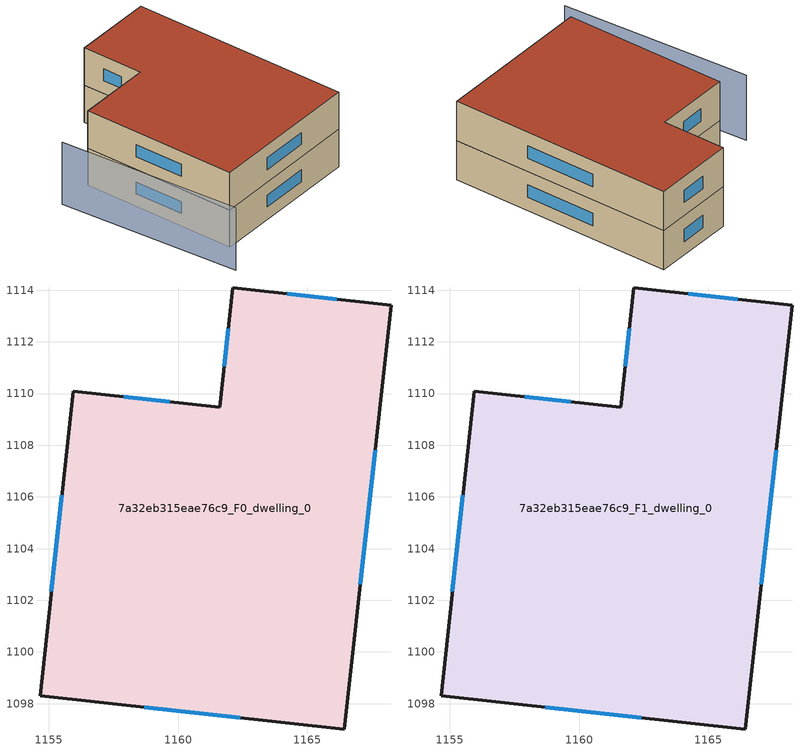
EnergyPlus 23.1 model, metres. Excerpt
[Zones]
7a32eb315eae76c9_F0_dwelling_0
 floor ground (EU_floor_Construction): 1168.24,1113.42 1166.44,1097.01 1154.66,1098.31 1155.95,1110.09 1161.62,1109.47 1162.12,1114.09 z0
 wall outside (EU_wall_Construction): 1154.66,1098.31 1166.44,1097.01 1168.24,1113.42 1162.12,1114.09 1161.62,1109.47 1155.95,1110.09 1154.66,1098.31 z0:3
 window (EU_Window_Construction): 1158.69,1097.86 1162.4,1097.46 / 1155.51,1106.06 1155.1,1102.34 / 1159.68,1109.68 1157.89,1109.88 / 1161.95,1112.51 1161.79,1111.05 / 1166.15,1113.65 1164.22,1113.86 / 1167.05,1102.63 1167.62,1107.8 z1.03:1.97
7a32eb315eae76c9_F1_dwelling_0
 floor to 7a32eb315eae76c9_F0_dwelling_0 (EU_floor_Construction): 1168.24,1113.42 1166.44,1097.01 1154.65,1098.31 1155.95,1110.09 1161.62,1109.47 1162.12,1114.09 z3
 wall outside (EU_wall_Construction): 1154.66,1098.31 1166.44,1097.01 1168.24,1113.42 1162.12,1114.09 1161.62,1109.47 1155.95,1110.09 1154.66,1098.31 z3:6
 window (EU_Window_Construction): 1158.69,1097.86 1162.4,1097.46 / 1155.51,1106.06 1155.1,1102.34 / 1159.68,1109.68 1157.89,1109.88 / 1161.95,1112.51 1161.79,1111.05 / 1166.15,1113.65 1164.22,1113.86 / 1167.05,1102.63 1167.62,1107.8 z4.03:4.97
 roof outside (EU_roof_Construction): 1166.44,1097.01 1168.24,1113.42 1162.12,1114.09 1161.62,1109.47 1155.95,1110.09 1154.66,1098.31 z6
shading: 1153.21,1110.4 1152.59,1096.61 z0:5
[Building]
EU S2 Campaign: North Axis=0; Terrain=City; Solar Distribution=FullExterior
[Site:Location]
Cape.Town.Intl.AP: Latitude=-33.965; Longitude=18.602; Time Zone=2; Elevation=46
[SizingPeriod:WeatherFileDays]
AnnualSizingPeriod: Begin Month=1; Begin Day of Month=1; End Month=12; End Day of Month=31; Day of Week for Start Day=Monday; Use Weather File Daylight Saving Period=No; Use Weather File Rain and Snow Indicators=No
[MATERIAL]
EU_InternalMass_Material: Roughness=MediumRough; Thickness=0.1; Conductivity=1; Density=1800; Specific Heat=900; Thermal Absorptance=0.9; Solar Absorptance=0.7; Visible Absorptance=0.7
[MATERIAL:NOMASS] Roughness=MediumRough; Thermal Absorptance=0.9; Solar Absorptance=0.7; Visible Absorptance=0.7
Name | Thermal Resistance
EU_wall_NoMass | 0.493876
EU_roof_NoMass | 0.449382
EU_floor_NoMass | 1.25
[WINDOWMATERIAL:SIMPLEGLAZINGSYSTEM]
EU_Window_SimpleGlazing: UFactor=4.4; Solar Heat Gain Coefficient=0.85; Visible Transmittance=0.85
[CONSTRUCTION]
EU_wall_Construction: EU_wall_NoMass
EU_roof_Construction: EU_roof_NoMass
EU_floor_Construction: EU_floor_NoMass
EU_Window_Construction: EU_Window_SimpleGlazing
EU_InternalMass_Construction: EU_InternalMass_Material
[ZONE] Type=1; Multiplier=1; Ceiling Height=autocalculate; Volume=507.321; Floor Area=autocalculate; Part of Total Floor Area=Yes
7a32eb315eae76c9_F0_dwelling_0; 7a32eb315eae76c9_F1_dwelling_0
[INTERNALMASS] Construction=EU_InternalMass_Construction; Surface Area=169.107
Name | Zone or ZoneList
7a32eb315eae76c9_F0_dwelling_0_EU_InternalMass | 7a32eb315eae76c9_F0_dwelling_0
7a32eb315eae76c9_F1_dwelling_0_EU_InternalMass | 7a32eb315eae76c9_F1_dwelling_0
[OTHEREQUIPMENT] Fuel Type=Electricity; Design Level Calculation Method=Watts/Area; Power per Zone Floor Area=1; Fraction Latent=0; Fraction Radiant=0; Fraction Lost=0; Carbon Dioxide Generation Rate=0; EndUse Subcategory=EU_Step8_InternalGains
Name | Zone or ZoneList or Space or SpaceList | Schedule
EU_Step8_InternalGain_7a32eb315eae76c9_F0_dwelling_0_f000 | 7a32eb315eae76c9_F0_dwelling_0 | EU_Step8_GainSchedule_7a32eb315eae76c9_F0_dwelling_0_f000
EU_Step8_InternalGain_7a32eb315eae76c9_F1_dwelling_0_f000 | 7a32eb315eae76c9_F1_dwelling_0 | EU_Step8_GainSchedule_7a32eb315eae76c9_F1_dwelling_0_f000
[ZONEVENTILATION:DESIGNFLOWRATE] Schedule=EU_AlwaysOn; Design Flow Rate Calculation Method=AirChanges/Hour; Air Changes per Hour=0.64; Ventilation Type=Natural; Fan Pressure Rise=0; Fan Total Efficiency=1; Constant Term Coefficient=1; Temperature Term Coefficient=0; Velocity Term Coefficient=0; Velocity Squared Term Coefficient=0; Minimum Indoor Temperature=-100; Maximum Indoor Temperature=100; Delta Temperature=-100; Minimum Outdoor Temperature=-100; Maximum Outdoor Temperature=100; Maximum Wind Speed=40
Name | Zone or ZoneList or Space or SpaceList
EU_ConstantAir_7a32eb315eae76c9_F0_dwelling_0 | 7a32eb315eae76c9_F0_dwelling_0
EU_ConstantAir_7a32eb315eae76c9_F1_dwelling_0 | 7a32eb315eae76c9_F1_dwelling_0
[HVACTEMPLATE:THERMOSTAT] Constant Heating Setpoint=20; Constant Cooling Setpoint=50
EU_HeatOnly_7a32eb315eae76c9_F0_dwelling_0; EU_HeatOnly_7a32eb315eae76c9_F1_dwelling_0
[HVACTEMPLATE:ZONE:IDEALLOADSAIRSYSTEM] System Availability Schedule=EU_AlwaysOn; Maximum Heating Supply Air Temperature=50; Minimum Cooling Supply Air Temperature=13; Maximum Heating Supply Air Humidity Ratio=0.0156; Minimum Cooling Supply Air Humidity Ratio=0.0077; Heating Limit=NoLimit; Cooling Limit=NoLimit; Heating Availability Schedule=EU_AlwaysOn; Cooling Availability Schedule=EU_CoolingOff; Dehumidification Control Type=ConstantSensibleHeatRatio; Cooling Sensible Heat Ratio=0.7; Dehumidification Setpoint=60; Humidification Control Type=None; Humidification Setpoint=30; Outdoor Air Method=None; Outdoor Air Flow Rate per Person=0.00944; Outdoor Air Flow Rate per Zone Floor Area=0; Outdoor Air Flow Rate per Zone=0; Demand Controlled Ventilation Type=None; Outdoor Air Economizer Type=NoEconomizer; Heat Recovery Type=None; Sensible Heat Recovery Effectiveness=0.7; Latent Heat Recovery Effectiveness=0.65
Name | Template Thermostat
7a32eb315eae76c9_F0_dwelling_0 | EU_HeatOnly_7a32eb315eae76c9_F0_dwelling_0
7a32eb315eae76c9_F1_dwelling_0 | EU_HeatOnly_7a32eb315eae76c9_F1_dwelling_0
[SIZING:ZONE] Zone Cooling Design Supply Air Temperature Input Method=SupplyAirTemperature; Zone Cooling Design Supply Air Temperature=13; Zone Heating Design Supply Air Temperature Input Method=SupplyAirTemperature; Zone Heating Design Supply Air Temperature=50; Zone Cooling Design Supply Air Humidity Ratio=0.008; Zone Heating Design Supply Air Humidity Ratio=0.008; Cooling Design Air Flow Method=DesignDay; Cooling Design Air Flow Rate=0; Cooling Minimum Air Flow per Zone Floor Area=0.000762; Cooling Minimum Air Flow=0; Cooling Minimum Air Flow Fraction=0.2; Heating Design Air Flow Method=DesignDay; Heating Design Air Flow Rate=0; Heating Maximum Air Flow per Zone Floor Area=0.002032; Heating Maximum Air Flow=0.141576; Heating Maximum Air Flow Fraction=0.3; Account for Dedicated Outdoor Air System=No; Dedicated Outdoor Air System Control Strategy=NeutralSupplyAir; Dedicated Outdoor Air Low Setpoint Temperature for Design=autosize; Dedicated Outdoor Air High Setpoint Temperature for Design=autosize; Zone Load Sizing Method=Sensible Load Only No Latent Load; Zone Latent Cooling Design Supply Air Humidity Ratio Input Method=HumidityRatioDifference; Zone Cooling Design Supply Air Humidity Ratio Difference=0.005; Zone Latent Heating Design Supply Air Humidity Ratio Input Method=HumidityRatioDifference; Zone Humidification Design Supply Air Humidity Ratio Difference=0.005
7a32eb315eae76c9_F0_dwelling_0; 7a32eb315eae76c9_F1_dwelling_0
[SCHEDULE:CONSTANT]
Name | Hourly Value
EU_AlwaysOn | 1
EU_CoolingOff | 0
[SCHEDULE:FILE] Column Number=1; Rows to Skip at Top=0; Number of Hours of Data=8760; Column Separator=Comma; Interpolate to Timestep=No; Minutes per Item=60; Adjust Schedule for Daylight Savings=Yes
Name | File
EU_Step8_GainSchedule_7a32eb315eae76c9_F0_dwelling_0_f000 | ../../schedules/7a32eb315eae76c9/7a32eb315eae76c9_F0_dwelling_0_f000_gain.csv
EU_Step8_GainSchedule_7a32eb315eae76c9_F1_dwelling_0_f000 | ../../schedules/7a32eb315eae76c9/7a32eb315eae76c9_F1_dwelling_0_f000_gain.csv
